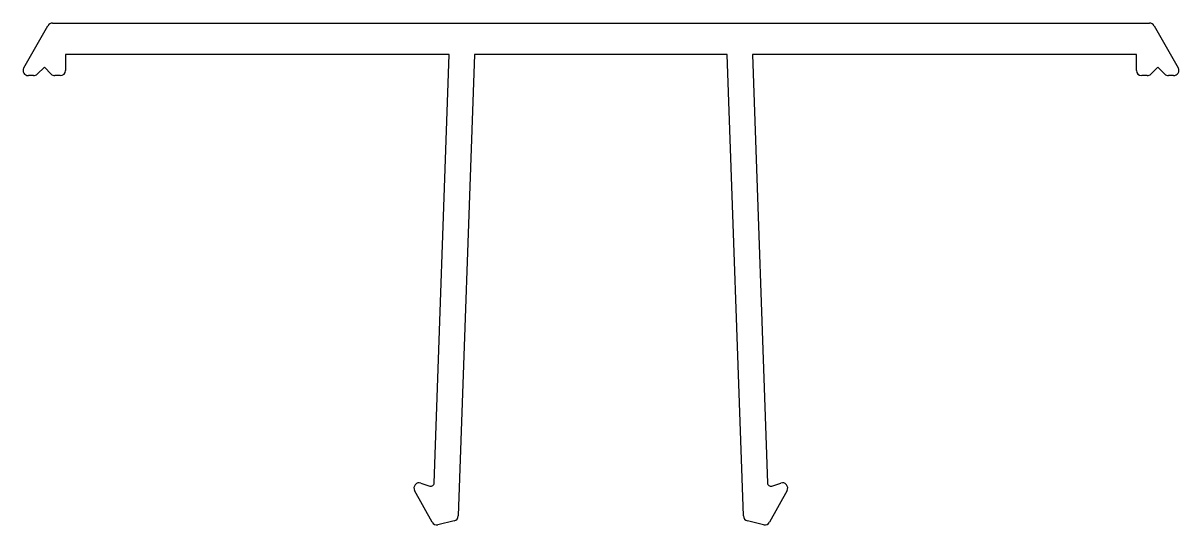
# Model space of a CAD drawing. Extents: x 1521.7 to 1576.7, y 2177.8 to 2201.7.
import ezdxf

# ---------------------------------------------------------------- set-up
doc = ezdxf.new("R2010")
doc.units = 0
doc.layers.get('0').update_dxf_attribs({"linetype": 'CONTINUOUS'})

msp = doc.modelspace()

# ---------------------------------------------------------------- linework, layer by layer
at = {"linetype": 'CONTINUOUS'}
for p, q in [((1523.053, 2201.707), (1575.265, 2201.707)), ((1521.692, 2199.581), (1522.836, 2201.581)), ((1575.482, 2201.581), (1576.626, 2199.581)), ((1523.678, 2200.207), (1523.678, 2199.457)), ((1541.932, 2200.207), (1523.678, 2200.207)), ((1541.218, 2179.808), (1541.932, 2200.207)), ((1543.133, 2200.207), (1542.364, 2178.25)), ((1555.17, 2200.207), (1543.133, 2200.207)), ((1555.939, 2178.25), (1555.17, 2200.207)), ((1556.371, 2200.207), (1557.085, 2179.808)), ((1574.64, 2200.207), (1556.371, 2200.207)), ((1574.64, 2199.457), (1574.64, 2200.207)), ((1522.669, 2199.605), (1522.335, 2199.278)), ((1522.994, 2199.28), (1522.669, 2199.605)), ((1575.65, 2199.605), (1575.324, 2199.28)), ((1575.983, 2199.278), (1575.65, 2199.605)), ((1522.16, 2199.207), (1521.909, 2199.207)), ((1523.428, 2199.207), (1523.171, 2199.207)), ((1575.148, 2199.207), (1574.89, 2199.207)), ((1576.409, 2199.207), (1576.158, 2199.207)), ((1540.586, 2179.813), (1541.021, 2179.67)), ((1557.281, 2179.67), (1557.717, 2179.813)), ((1541.124, 2177.95), (1540.29, 2179.454)), ((1558.013, 2179.454), (1557.178, 2177.95)), ((1542.173, 2178.016), (1541.402, 2177.828)), ((1556.9, 2177.828), (1556.129, 2178.016))]:
    msp.add_line(p, q, dxfattribs=at)
for centre, radius, start, end in [((1523.053, 2201.457), 0.25, 90, 150.2358), ((1575.265, 2201.457), 0.25, 29.7642, 90), ((1521.909, 2199.457), 0.25, 150.2358, 270), ((1523.428, 2199.457), 0.25, 270, 0), ((1574.89, 2199.457), 0.25, 180, 270), ((1576.409, 2199.457), 0.25, 270, 29.7642), ((1522.16, 2199.457), 0.25, 270, 314.4437), ((1523.171, 2199.457), 0.25, 225, 270), ((1575.148, 2199.457), 0.25, 270, 315), ((1576.158, 2199.457), 0.25, 225.5563, 270), ((1540.508, 2179.575), 0.25, 71.8833, 209.0217), ((1541.068, 2179.813), 0.15, 251.8833, 357.9951), ((1557.235, 2179.813), 0.15, 182.0049, 288.1167), ((1557.794, 2179.575), 0.25, 330.9783, 108.1167), ((1542.114, 2178.259), 0.25, 283.7074, 357.9951), ((1556.188, 2178.259), 0.25, 182.0049, 256.2926), ((1541.343, 2178.071), 0.25, 209.0217, 283.7074), ((1556.96, 2178.071), 0.25, 256.2926, 330.9783)]:
    msp.add_arc(centre, radius, start, end, dxfattribs=at)

doc.saveas('drawing.dxf')
